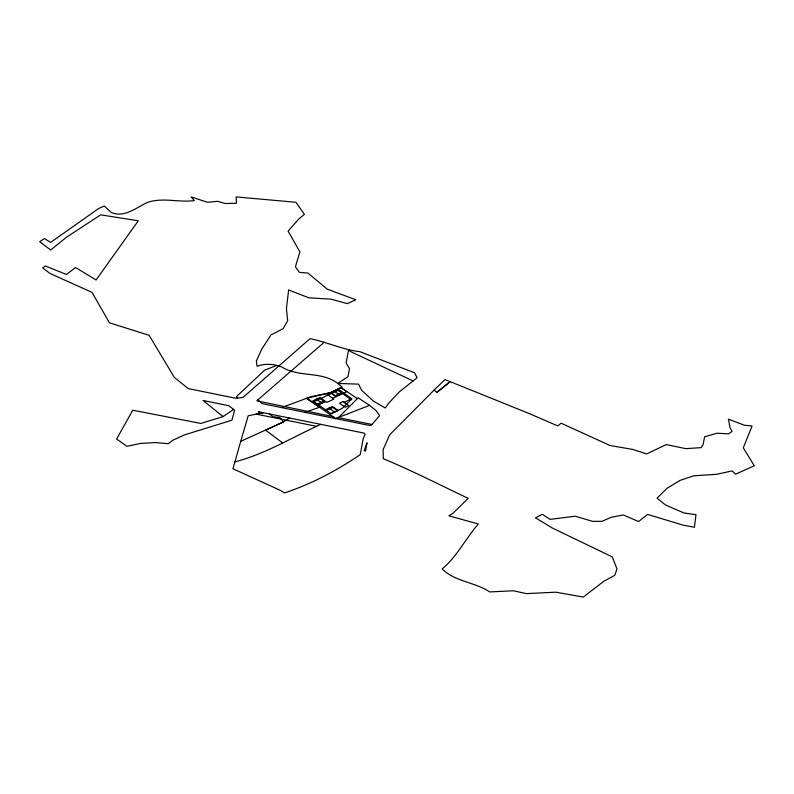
<?xml version="1.0" encoding="UTF-8"?>
<svg xmlns="http://www.w3.org/2000/svg" width="794" height="794" viewBox="0 0 794 794"><rect width="100%" height="100%" fill="white"/><g stroke="black" fill="none" stroke-linecap="round" stroke-linejoin="round"><path stroke-width="1.19" d="M348.655 349.558L346.105 362.957L349.529 368.585L347.941 376.664L337.897 383.452C320.974 370.669 298.931 377.865 281.443 366.788C273.404 363.95 265.265 363.315 257.008 366.223L256.353 361.012L261.653 349.35L270.952 334.969L283.25 328.597L287.656 320.716L286.436 308.429L288.629 289.939L308.826 297.819L330.83 299.149L347.345 303.616L355.801 299.775L327.297 289.175L307.923 273.047L299.427 272.362L295.418 266.804L299.914 251.857L288.093 231.173L298.346 219.491L304.36 214.311L295.944 202.272L236.146 196.932L236.443 203.264L225.159 203.532L217.685 201.309L207.512 202.281L191.185 196.932L194.312 200.594C178.789 202.738 162.591 197.101 147.277 202.48C136.141 207.74 124.499 217.893 111.458 212.613L104.232 205.993L98.377 208.693L50.707 242.359L44.375 238.557L39.7 241.733L50.687 249.991L66.23 237.416L100.709 214.837L138.285 220.792L96.084 279.984L75.638 267.558L66.378 274.436L45.417 266.02L42.658 267.955L50.141 273.523L92.044 292.381L109.443 322.801L149.123 335.336L174.382 377.448L188.257 388.594L235.937 398.3L243.083 397.377L309.997 338.691C326.91 341.946 342.571 349.757 359.781 351.633L414.577 372.793L417.118 377.746L399.322 391.938L389.249 402.508L385.219 407.987L373.448 401.168L361.588 390.231L358.521 384.127L337.897 383.452L342.174 387.045L330.106 392.772L306.931 398.181L335.594 418.587L369.518 405.357L376.098 410.587L379.631 415.59L371.532 425.078L369.428 425.465L262.209 403.66L257.901 399.839L256.829 400.841L332.805 416.602L335.197 418.726L338.452 417.634L358.154 397.784L369.518 405.357M240.711 441.365L232.97 468.748L280.629 490.513L284.599 492.925C311.724 483.834 336.745 470.624 360.248 454.625L363.156 438.784L365.121 434.318L363.98 433.077L258.229 411.699L261.157 413.098L263.102 412.691L248.175 415.798L240.711 441.365L283.597 421.872L289.413 418.071M434.159 390.033L389.794 434.675L383.135 449.513L383.294 458.733C412.185 470.644 439.975 485.025 468.182 498.344L453.076 513.242L448.858 515.842L478.345 523.99C465.671 538.56 457.116 556.415 442.189 568.921C454.932 581.744 474.901 582.012 489.709 591.927L513.351 590.766L526.362 593.624L555.83 592.175L583.272 597.068L603.777 581.277L614.774 575.313L617.017 568.97L612.273 556.892L552.267 527.98L535.464 517.817L542.362 514.314L550.123 519.365L575.293 516.209L592.701 521.38L602.09 521.291L611.301 517.251L623.359 514.969L638.555 521.559L647.596 514.383L682.909 525.102L694.432 527.266L695.981 514.671L684.031 513.013L665.64 505.063L657.045 498.205L667.02 488.31L679.872 480.439L693.827 475.805L716.516 474.326L732.237 470.911L735.482 474.197L754.3 465.8L743.283 447.816L752.087 425.961L744.464 425.247L728.416 419.143L730.073 427.877L732.068 431.331L728.753 433.822L716.982 433.236L704.586 436.819L703.206 444.213L701.231 447.637L685.738 448.65L666.255 444.561L646.673 453.95L632.887 449.464L610.02 445.503L561.15 423.212L557.835 425.941L529.211 413.555L445.017 379.582L434.12 390.013L436.928 392.405L450.168 381.656M257.901 399.839L324.131 342.313M436.899 392.385L450.129 381.646M223.094 416.592L233.575 409.426L234.607 410.23L231.908 420.195L184.526 434.894L172.774 440.283L168.249 443.677L155.803 442.586L140.727 443.399L127.06 446.288L116.619 439.032L132.757 410.21L200.842 423.44L223.094 416.592L203.026 400.464L228.741 405.704L233.575 409.426M320.478 424.433L316.558 426.328C289.671 438.844 263.906 454.406 234.945 461.84M314.087 401.615L339.237 389.844L351.941 398.886L342.065 408.453L330.979 413.644M317.441 404.007L323.803 401.03L320.448 398.638M341.44 392.772L335.058 395.759L331.703 393.367M318.622 404.871L325.659 401.575M332.686 398.29L346.75 391.71L341.053 387.651L326.989 394.231L333.827 399.104L326.8 402.389L319.952 397.516L312.925 400.811L331.167 413.803L338.194 410.508L332.497 406.449L325.471 409.744M326.562 410.498L332.924 407.521L337.341 410.667M350.561 399.273L344.179 402.26L346.641 404.017M276.6 365.528L264.739 370.064L236.552 396.543L237.475 398.102M330.106 392.772L310.772 396.762L281.572 407.62M304.737 412.404L319.645 407.233L306.315 398.399M256.224 414.121L316.558 426.328M338.452 417.634L371.969 424.462M348.427 350.561L413.098 380.951M340.983 387.611L357.34 398.608M337.539 389.288L343.236 393.348M338.075 390.38L351.127 399.67M334.016 390.936L339.723 394.995M330.502 392.583L336.199 396.643M316.439 399.164L322.146 403.223M328.984 408.096L334.681 412.155M282.595 442.873L265.613 430.209L283.597 421.872L279.736 417.505L273.096 416.781L269.414 413.972M366.977 442.953L365.518 451.131L364.208 450.585L366.977 442.953M343.048 401.516L339.524 403.163L345.231 407.223L348.745 405.575L343.048 401.516"/></g></svg>
